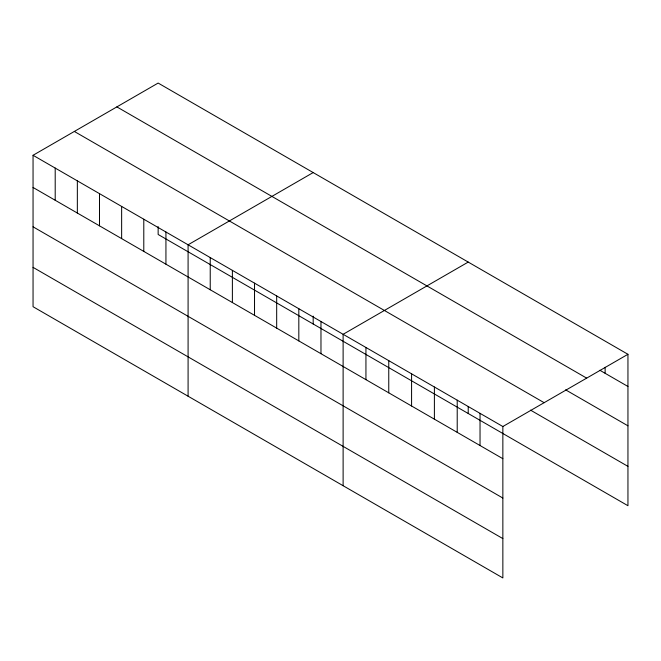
<?xml version="1.0" encoding="UTF-8"?>
<svg xmlns="http://www.w3.org/2000/svg" width="661" height="661" viewBox="0 0 661 661"><rect width="100%" height="100%" fill="white"/><g stroke="black" fill="none" stroke-linecap="round" stroke-linejoin="round"><path stroke-width="0.99" d="M33.05 155.285L502.856 426.519L502.856 577.937L33.05 306.704L33.05 155.285L158.144 83.063L627.95 354.296L627.95 505.715L158.144 234.481L158.144 226.607M313.182 172.571L188.088 244.793L188.088 396.212M468.219 262.078L343.117 334.301L343.117 485.719M502.856 426.519L627.95 354.296M599.866 370.267L627.95 386.478M116.865 106.892L586.671 378.133M565.634 389.85L627.95 425.824M74.329 131.448L544.135 402.689M530.527 410.126L627.95 466.369M33.05 187.468L502.856 458.701M33.05 226.814L502.856 498.055M33.05 267.358L502.856 538.591M605.129 367.268L605.129 373.308M480.035 413.348L480.035 445.531M468.219 406.606L468.219 413.497M457.214 400.178L457.214 432.352M434.393 386.999L434.393 419.181M411.58 373.829L411.58 406.003M388.759 360.65L388.759 392.832M365.938 347.479L365.938 379.654M320.973 321.519L320.973 353.693M313.182 316.115L313.182 323.989M298.822 308.728L298.822 340.911M276.678 295.938L276.678 328.12M254.526 283.156L254.526 315.338M232.383 270.366L232.383 302.548M210.231 257.583L210.231 289.758M165.936 232.003L165.936 264.185M143.792 219.221L143.792 251.403M121.641 206.43L121.641 238.613M99.497 193.648L99.497 225.831M77.345 180.858L77.345 213.04M55.202 168.068L55.202 200.25"/></g></svg>
